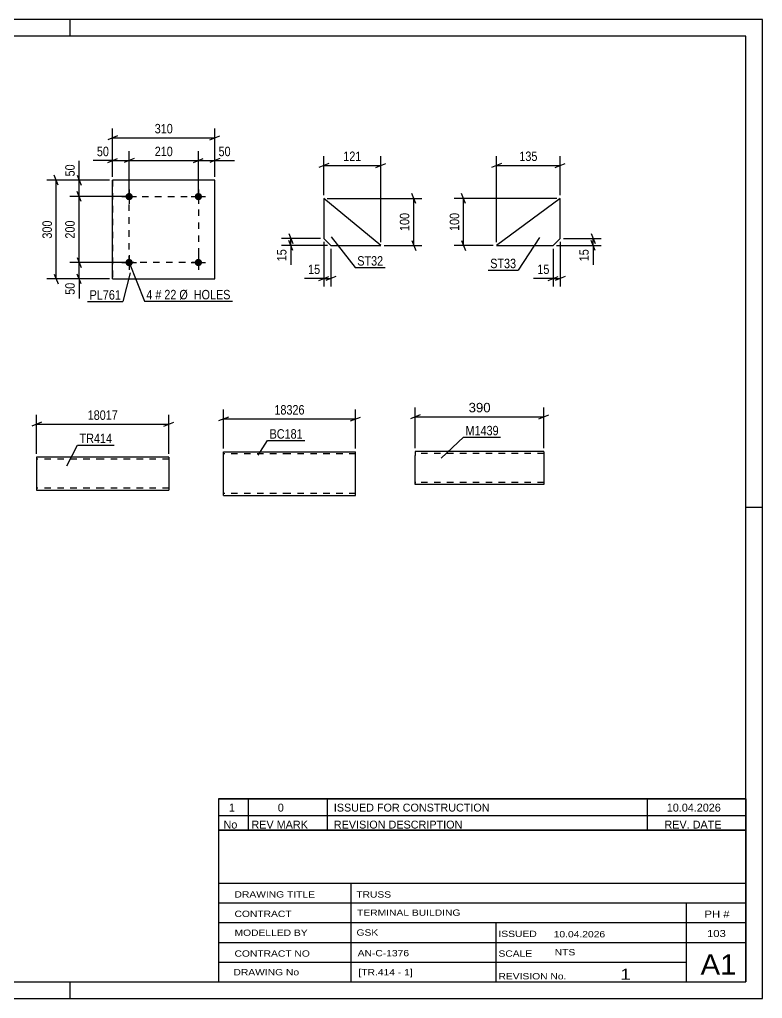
# Model space of a CAD drawing. Header units: millimetres. Extents: x 0 to 3371, y 0 to 1899.
# Drawn here: x 194.7 to 420, y 0 to 297 of the extents above; entities that cross this region are included whole.
import ezdxf

# ---------------------------------------------------------------- set-up
doc = ezdxf.new("R2010")
doc.units = ezdxf.units.MM
doc.linetypes.add('DXK_LINE_DOT2', pattern=[3.9198, 1.9599, -1.9599])
doc.styles.add('Arial', font='ARIAL.TTF', dxfattribs={"height": 0.2})
doc.styles.add('Arial Narrow', font='ARIALN.TTF', dxfattribs={"height": 0.2})

# ---------------------------------------------------------------- blocks, each defined once
blk = doc.blocks.new('Unknown-203762038-1135')
at = {"color": 5, "linetype": 'Continuous'}
for p, q in [((420, 297), (0, 297)), ((210, 292), (210, 297)), ((420, 0), (420, 297)), ((415, 292), (5, 292)), ((415, 5), (415, 292)), ((420, 149), (415, 149)), ((5, 5), (415, 5)), ((210, 0), (210, 5)), ((0, 0), (420, 0))]:
    blk.add_line(p, q, dxfattribs=at)
blk = doc.blocks.new('Part-203762038-2266 - 2250')
at = {"color": 2, "linetype": 'Continuous'}
for p, q in [((286.97, 242.73), (286.97, 230.59)), ((304.25, 228.45), (286.97, 242.73)), ((286.97, 230.59), (289.12, 228.45)), ((289.12, 228.45), (304.25, 228.45))]:
    blk.add_line(p, q, dxfattribs=at)
blk = doc.blocks.new('Part-203762038-2363 - 2347')
at = {"color": 2, "linetype": 'Continuous'}
for p, q in [((199.86, 164.21), (199.86, 154.21)), ((219.86, 164.21), (199.86, 164.21)), ((239.96, 164.21), (219.96, 164.21)), ((239.96, 164.21), (239.96, 154.21)), ((199.86, 154.21), (219.86, 154.21)), ((219.96, 154.21), (239.96, 154.21))]:
    blk.add_line(p, q, dxfattribs=at)
at = {"color": 7, "linetype": 'DXK_LINE_DOT2'}
for p, q in [((199.86, 163.86), (199.86, 154.86)), ((219.86, 163.61), (199.86, 163.61)), ((239.96, 163.61), (219.96, 163.61)), ((239.96, 163.86), (239.96, 154.86)), ((219.86, 154.81), (199.86, 154.81)), ((239.96, 154.81), (219.96, 154.81)), ((199.86, 154.3), (199.86, 154.21)), ((239.96, 154.21), (239.96, 154.3))]:
    blk.add_line(p, q, dxfattribs=at)
blk = doc.blocks.new('Part-203762038-1434 - 1417')
at = {"color": 2, "linetype": 'Continuous'}
for p, q in [((256.5, 152.61), (256.5, 165.81)), ((256.5, 165.81), (276.5, 165.81)), ((276.6, 165.81), (296.6, 165.81)), ((296.6, 152.61), (296.6, 165.81)), ((256.5, 152.61), (276.5, 152.61)), ((276.6, 152.61), (296.6, 152.61))]:
    blk.add_line(p, q, dxfattribs=at)
at = {"color": 7, "linetype": 'DXK_LINE_DOT2'}
for p, q in [((276.5, 165.21), (256.5, 165.21)), ((296.6, 165.21), (276.6, 165.21)), ((276.5, 153.21), (256.5, 153.21)), ((256.5, 152.7), (256.5, 152.61)), ((296.6, 153.21), (276.6, 153.21)), ((296.6, 152.61), (296.6, 152.7))]:
    blk.add_line(p, q, dxfattribs=at)
blk = doc.blocks.new('Part-203762038-2194 - 2178')
at = {"color": 2, "linetype": 'Continuous'}
for p, q in [((358.65, 242.74), (339.37, 228.46)), ((358.65, 230.6), (358.65, 242.74)), ((356.51, 228.46), (358.65, 230.6)), ((339.37, 228.46), (356.51, 228.46))]:
    blk.add_line(p, q, dxfattribs=at)
blk = doc.blocks.new('Part-203762038-1762 - 1746')
at = {"color": 2, "linetype": 'Continuous'}
for p, q in [((222.91, 218.29), (222.91, 248.29)), ((222.91, 248.29), (222.91, 248.29)), ((253.91, 248.29), (222.91, 248.29)), ((253.91, 218.29), (253.91, 248.29)), ((222.91, 218.29), (222.91, 218.29)), ((222.91, 218.29), (253.91, 218.29))]:
    blk.add_line(p, q, dxfattribs=at)
at = {"color": 7, "linetype": 'DXK_LINE_DOT2'}
for p, q in [((222.91, 248.29), (222.91, 218.29)), ((222.91, 248.29), (222.91, 248.29)), ((253.91, 218.29), (253.91, 248.29)), ((222.91, 218.29), (222.91, 218.29))]:
    blk.add_line(p, q, dxfattribs=at)
blk = doc.blocks.new('Bolt-203762038-1795 - 1746')
at = {"linetype": 'Continuous'}
for points in [[(226.81, 223.29), (226.84, 223.52), (226.91, 223.73), (227.02, 223.93), (227.18, 224.1), (227.36, 224.24), (227.57, 224.33), (227.8, 224.38), (228.03, 224.38), (228.25, 224.33), (228.46, 224.24), (228.65, 224.1), (228.8, 223.93), (228.92, 223.73), (228.99, 223.52), (229.01, 223.29), (228.99, 223.06), (228.92, 222.84), (228.8, 222.64), (228.65, 222.47), (228.46, 222.33), (228.25, 222.24), (228.03, 222.19), (227.8, 222.19), (227.57, 222.24), (227.36, 222.33), (227.18, 222.47), (227.02, 222.64), (226.91, 222.84), (226.84, 223.06)], [(247.81, 223.29), (247.84, 223.52), (247.91, 223.73), (248.02, 223.93), (248.18, 224.1), (248.36, 224.24), (248.57, 224.33), (248.8, 224.38), (249.03, 224.38), (249.25, 224.33), (249.46, 224.24), (249.65, 224.1), (249.8, 223.93), (249.92, 223.73), (249.99, 223.52), (250.01, 223.29), (249.99, 223.06), (249.92, 222.84), (249.8, 222.64), (249.65, 222.47), (249.46, 222.33), (249.25, 222.24), (249.03, 222.19), (248.8, 222.19), (248.57, 222.24), (248.36, 222.33), (248.18, 222.47), (248.02, 222.64), (247.91, 222.84), (247.84, 223.06)]]:
    blk.add_hatch(color=1, dxfattribs=at).paths.add_polyline_path(points)
at = {"color": 1, "linetype": 'Continuous'}
for p, q in [((225.71, 223.29), (230.11, 223.29)), ((227.91, 225.49), (227.91, 221.09)), ((246.71, 223.29), (251.11, 223.29)), ((248.91, 225.49), (248.91, 221.09))]:
    blk.add_line(p, q, dxfattribs=at)
blk = doc.blocks.new('Bolt-203762038-1800 - 1746')
at = {"linetype": 'Continuous'}
for points in [[(226.81, 243.29), (226.84, 243.52), (226.91, 243.73), (227.02, 243.93), (227.18, 244.1), (227.36, 244.24), (227.57, 244.33), (227.8, 244.38), (228.03, 244.38), (228.25, 244.33), (228.46, 244.24), (228.65, 244.1), (228.8, 243.93), (228.92, 243.73), (228.99, 243.52), (229.01, 243.29), (228.99, 243.06), (228.92, 242.84), (228.8, 242.64), (228.65, 242.47), (228.46, 242.33), (228.25, 242.24), (228.03, 242.19), (227.8, 242.19), (227.57, 242.24), (227.36, 242.33), (227.18, 242.47), (227.02, 242.64), (226.91, 242.84), (226.84, 243.06)], [(247.81, 243.29), (247.84, 243.52), (247.91, 243.73), (248.02, 243.93), (248.18, 244.1), (248.36, 244.24), (248.57, 244.33), (248.8, 244.38), (249.03, 244.38), (249.25, 244.33), (249.46, 244.24), (249.65, 244.1), (249.8, 243.93), (249.92, 243.73), (249.99, 243.52), (250.01, 243.29), (249.99, 243.06), (249.92, 242.84), (249.8, 242.64), (249.65, 242.47), (249.46, 242.33), (249.25, 242.24), (249.03, 242.19), (248.8, 242.19), (248.57, 242.24), (248.36, 242.33), (248.18, 242.47), (248.02, 242.64), (247.91, 242.84), (247.84, 243.06)]]:
    blk.add_hatch(color=1, dxfattribs=at).paths.add_polyline_path(points)
at = {"color": 1, "linetype": 'Continuous'}
for p, q in [((227.91, 245.49), (227.91, 241.09)), ((248.91, 245.49), (248.91, 241.09)), ((225.71, 243.29), (230.11, 243.29)), ((246.71, 243.29), (251.11, 243.29))]:
    blk.add_line(p, q, dxfattribs=at)
blk = doc.blocks.new('Part-203762038-1404 - 1388')
at = {"color": 2, "linetype": 'Continuous'}
for p, q in [((314.71, 165.96), (314.71, 164.76)), ((353.71, 165.96), (314.71, 165.96)), ((314.71, 156.7), (314.71, 164.76)), ((353.71, 165.87), (353.71, 165.96)), ((353.71, 165.87), (353.71, 164.76)), ((353.71, 164.76), (353.71, 155.96)), ((314.71, 156.05), (314.71, 156.7)), ((314.71, 155.96), (314.71, 156.05)), ((353.71, 155.96), (314.71, 155.96))]:
    blk.add_line(p, q, dxfattribs=at)
at = {"color": 7, "linetype": 'DXK_LINE_DOT2'}
for p, q in [((353.71, 165.36), (314.71, 165.36)), ((353.71, 165.61), (353.71, 164.76)), ((314.71, 156.7), (314.71, 156.31)), ((314.71, 156.56), (314.71, 156.6)), ((353.71, 156.56), (314.71, 156.56)), ((314.71, 155.96), (314.71, 155.96)), ((353.71, 156.6), (353.71, 156.7)), ((353.71, 156.56), (353.71, 156.6)), ((353.71, 156.56), (353.71, 156.6))]:
    blk.add_line(p, q, dxfattribs=at)
blk = doc.blocks.new('Rectangle-203762038-1909 - 1746')
at = {"color": 1, "linetype": 'DXK_LINE_DOT2'}
blk.add_lwpolyline([(227.91, 243.29), (248.91, 243.29), (248.91, 223.29), (227.91, 223.29), (227.91, 243.29)], close=True, dxfattribs=at)
blk = doc.blocks.new('StraightDimension-203762038-2292 - 2250')
at = {"color": 7, "linetype": 'Continuous'}
for p, q in [((286.97, 243.73), (286.97, 255.58)), ((304.25, 229.45), (304.25, 255.58)), ((288.47, 253.33), (285.47, 252.13)), ((286.97, 252.73), (304.25, 252.73)), ((302.75, 252.13), (305.75, 253.33))]:
    blk.add_line(p, q, dxfattribs=at)
at = {"color": 0}
blk.add_wipeout([(298.95, 253.48), (298.95, 257.68), (292.27, 257.68), (292.27, 253.48)], dxfattribs=at)
at = {"color": 3, "style": 'Arial Narrow'}
blk.add_text('121', height=2.863, dxfattribs=at).set_placement((292.87, 254.08))
blk = doc.blocks.new('StraightDimension-203762038-2268 - 2250')
at = {"color": 7, "linetype": 'Continuous'}
for p, q in [((314.85, 241.23), (313.65, 244.23)), ((287.97, 242.73), (316.65, 242.73)), ((314.25, 228.45), (314.25, 242.73)), ((313.65, 229.95), (314.85, 226.95)), ((305.25, 228.45), (316.65, 228.45))]:
    blk.add_line(p, q, dxfattribs=at)
at = {"color": 0}
blk.add_wipeout([(313.5, 238.93), (309.3, 238.93), (309.3, 232.25), (313.5, 232.25)], dxfattribs=at)
at = {"color": 3, "style": 'Arial Narrow'}
blk.add_text('100', height=2.863, rotation=90.0002, dxfattribs=at).set_placement((312.9, 232.85))
blk = doc.blocks.new('StraightDimension-203762038-2302 - 2250')
at = {"color": 7, "linetype": 'Continuous'}
for p, q in [((286.97, 229.59), (286.97, 216.05)), ((289.12, 227.45), (289.12, 216.05)), ((285.47, 217.85), (288.47, 219.05)), ((286.97, 218.45), (289.12, 218.45)), ((290.62, 219.05), (287.62, 217.85))]:
    blk.add_line(p, q, dxfattribs=at)
at = {"color": 0}
blk.add_wipeout([(286.45, 219.2), (286.45, 223.4), (281.59, 223.4), (281.59, 219.2)], dxfattribs=at)
at = {"color": 7, "linetype": 'Continuous'}
blk.add_line((286.97, 218.45), (281.07, 218.45), dxfattribs=at)
blk.add_line((286.97, 218.45), (281.07, 218.45), dxfattribs=at)
at = {"color": 3, "style": 'Arial Narrow'}
blk.add_text('15', height=2.863, dxfattribs=at).set_placement((282.19, 219.8))
blk = doc.blocks.new('StraightDimension-203762038-2280 - 2250')
at = {"color": 7, "linetype": 'Continuous'}
for p, q in [((276.37, 232.09), (277.57, 229.09)), ((285.97, 230.59), (274.12, 230.59)), ((277.57, 226.95), (276.37, 229.95)), ((276.97, 228.45), (276.97, 230.59)), ((288.12, 228.45), (274.12, 228.45))]:
    blk.add_line(p, q, dxfattribs=at)
at = {"color": 0}
blk.add_wipeout([(276.22, 227.92), (272.02, 227.92), (272.02, 223.07), (276.22, 223.07)], dxfattribs=at)
at = {"color": 7, "linetype": 'Continuous'}
blk.add_line((276.97, 228.45), (276.97, 222.54), dxfattribs=at)
blk.add_line((276.97, 228.45), (276.97, 222.54), dxfattribs=at)
at = {"color": 3, "style": 'Arial Narrow'}
blk.add_text('15', height=2.863, rotation=90.0002, dxfattribs=at).set_placement((275.62, 223.67))
blk = doc.blocks.new('StraightDimension-203762038-2376 - 2347')
at = {"color": 7, "linetype": 'Continuous'}
for p, q in [((199.86, 165.21), (199.86, 177.06)), ((239.96, 165.21), (239.96, 177.06)), ((201.36, 174.81), (198.36, 173.61)), ((199.86, 174.21), (239.96, 174.21)), ((238.46, 173.61), (241.46, 174.81))]:
    blk.add_line(p, q, dxfattribs=at)
at = {"color": 0}
blk.add_wipeout([(225.08, 174.96), (225.08, 179.16), (214.74, 179.16), (214.74, 174.96)], dxfattribs=at)
at = {"color": 3, "style": 'Arial Narrow'}
blk.add_text('18017', height=2.863, dxfattribs=at).set_placement((215.34, 175.56))
blk = doc.blocks.new('StraightDimension-203762038-1442 - 1417')
at = {"color": 7, "linetype": 'Continuous'}
for p, q in [((256.5, 166.81), (256.5, 178.66)), ((296.6, 166.81), (296.6, 178.66)), ((258, 176.41), (255, 175.21)), ((256.5, 175.81), (296.6, 175.81)), ((295.1, 175.21), (298.1, 176.41))]:
    blk.add_line(p, q, dxfattribs=at)
at = {"color": 0}
blk.add_wipeout([(281.72, 176.56), (281.72, 180.76), (271.38, 180.76), (271.38, 176.56)], dxfattribs=at)
at = {"color": 3, "style": 'Arial Narrow'}
blk.add_text('18326', height=2.863, dxfattribs=at).set_placement((271.98, 177.16))
blk = doc.blocks.new('StraightDimension-203762038-2196 - 2178')
at = {"color": 7, "linetype": 'Continuous'}
for p, q in [((368.05, 232.1), (369.25, 229.1)), ((359.65, 230.6), (371.05, 230.6)), ((369.25, 226.96), (368.05, 229.96)), ((368.65, 228.46), (368.65, 230.6)), ((357.51, 228.46), (371.05, 228.46))]:
    blk.add_line(p, q, dxfattribs=at)
at = {"color": 0}
blk.add_wipeout([(367.9, 227.93), (363.7, 227.93), (363.7, 223.07), (367.9, 223.07)], dxfattribs=at)
at = {"color": 7, "linetype": 'Continuous'}
blk.add_line((368.65, 228.46), (368.65, 222.55), dxfattribs=at)
blk.add_line((368.65, 228.46), (368.65, 222.55), dxfattribs=at)
at = {"color": 3, "style": 'Arial Narrow'}
blk.add_text('15', height=2.863, rotation=90.0002, dxfattribs=at).set_placement((367.3, 223.67))
blk = doc.blocks.new('StraightDimension-203762038-2209 - 2178')
at = {"color": 7, "linetype": 'Continuous'}
for p, q in [((329.97, 241.24), (328.77, 244.24)), ((357.65, 242.74), (326.52, 242.74)), ((329.37, 228.45), (329.37, 242.74)), ((328.77, 229.95), (329.97, 226.95)), ((338.37, 228.45), (326.52, 228.45))]:
    blk.add_line(p, q, dxfattribs=at)
at = {"color": 0}
blk.add_wipeout([(328.62, 238.94), (324.42, 238.94), (324.42, 232.26), (328.62, 232.26)], dxfattribs=at)
at = {"color": 3, "style": 'Arial Narrow'}
blk.add_text('100', height=2.863, rotation=90.0002, dxfattribs=at).set_placement((328.02, 232.86))
blk = doc.blocks.new('StraightDimension-203762038-2221 - 2178')
at = {"color": 7, "linetype": 'Continuous'}
for p, q in [((358.65, 229.6), (358.65, 216.06)), ((356.51, 227.46), (356.51, 216.06)), ((355.01, 217.86), (358.01, 219.06)), ((356.51, 218.46), (358.65, 218.46)), ((360.15, 219.06), (357.15, 217.86))]:
    blk.add_line(p, q, dxfattribs=at)
at = {"color": 0}
blk.add_wipeout([(355.98, 219.21), (355.98, 223.41), (351.13, 223.41), (351.13, 219.21)], dxfattribs=at)
at = {"color": 7, "linetype": 'Continuous'}
blk.add_line((356.51, 218.46), (350.6, 218.46), dxfattribs=at)
blk.add_line((356.51, 218.46), (350.6, 218.46), dxfattribs=at)
at = {"color": 3, "style": 'Arial Narrow'}
blk.add_text('15', height=2.863, dxfattribs=at).set_placement((351.73, 219.81))
blk = doc.blocks.new('StraightDimension-203762038-2235 - 2178')
at = {"color": 7, "linetype": 'Continuous'}
for p, q in [((339.37, 229.45), (339.37, 255.59)), ((358.65, 243.74), (358.65, 255.59)), ((340.87, 253.34), (337.87, 252.14)), ((339.37, 252.74), (358.65, 252.74)), ((357.15, 252.14), (360.15, 253.34))]:
    blk.add_line(p, q, dxfattribs=at)
at = {"color": 0}
blk.add_wipeout([(352.35, 253.49), (352.35, 257.69), (345.67, 257.69), (345.67, 253.49)], dxfattribs=at)
at = {"color": 3, "style": 'Arial Narrow'}
blk.add_text('135', height=2.863, dxfattribs=at).set_placement((346.27, 254.09))
blk = doc.blocks.new('StraightDimension-203762038-1813 - 1746')
at = {"color": 7, "linetype": 'Continuous'}
for p, q in [((248.91, 244.29), (248.91, 257.06)), ((253.91, 249.29), (253.91, 257.06)), ((247.41, 253.61), (250.41, 254.81)), ((248.91, 254.21), (253.91, 254.21)), ((255.41, 254.81), (252.41, 253.61))]:
    blk.add_line(p, q, dxfattribs=at)
at = {"color": 0}
blk.add_wipeout([(259.29, 254.96), (259.29, 259.16), (254.44, 259.16), (254.44, 254.96)], dxfattribs=at)
at = {"color": 7, "linetype": 'Continuous'}
blk.add_line((253.91, 254.21), (259.82, 254.21), dxfattribs=at)
blk.add_line((253.91, 254.21), (259.82, 254.21), dxfattribs=at)
at = {"color": 3, "style": 'Arial Narrow'}
blk.add_text('50', height=2.863, dxfattribs=at).set_placement((255.04, 255.56))
blk = doc.blocks.new('StraightDimension-203762038-1802 - 1746')
at = {"color": 7, "linetype": 'Continuous'}
for p, q in [((224.41, 261.72), (221.41, 260.52)), ((222.91, 249.29), (222.91, 263.97)), ((252.41, 260.52), (255.41, 261.72)), ((253.91, 249.29), (253.91, 263.97)), ((222.91, 261.12), (253.91, 261.12))]:
    blk.add_line(p, q, dxfattribs=at)
at = {"color": 0}
blk.add_wipeout([(241.76, 261.87), (241.76, 266.07), (235.07, 266.07), (235.07, 261.87)], dxfattribs=at)
at = {"color": 3, "style": 'Arial Narrow'}
blk.add_text('310', height=2.863, dxfattribs=at).set_placement((235.67, 262.47))
blk = doc.blocks.new('StraightDimension-203762038-1826 - 1746')
at = {"color": 7, "linetype": 'Continuous'}
for p, q in [((227.91, 244.29), (227.91, 257.06)), ((248.91, 244.29), (248.91, 257.06)), ((229.41, 254.81), (226.41, 253.61)), ((227.91, 254.21), (248.91, 254.21)), ((247.41, 253.61), (250.41, 254.81))]:
    blk.add_line(p, q, dxfattribs=at)
at = {"color": 0}
blk.add_wipeout([(241.76, 254.96), (241.76, 259.16), (235.07, 259.16), (235.07, 254.96)], dxfattribs=at)
at = {"color": 3, "style": 'Arial Narrow'}
blk.add_text('210', height=2.863, dxfattribs=at).set_placement((235.67, 255.56))
blk = doc.blocks.new('StraightDimension-203762038-1842 - 1746')
at = {"color": 7, "linetype": 'Continuous'}
for p, q in [((222.91, 249.29), (222.91, 257.06)), ((227.91, 244.29), (227.91, 257.06)), ((221.41, 253.61), (224.41, 254.81)), ((222.91, 254.21), (227.91, 254.21)), ((229.41, 254.81), (226.41, 253.61))]:
    blk.add_line(p, q, dxfattribs=at)
at = {"color": 0}
blk.add_wipeout([(222.39, 254.96), (222.39, 259.16), (217.53, 259.16), (217.53, 254.96)], dxfattribs=at)
at = {"color": 7, "linetype": 'Continuous'}
blk.add_line((222.91, 254.21), (217.01, 254.21), dxfattribs=at)
blk.add_line((222.91, 254.21), (217.01, 254.21), dxfattribs=at)
at = {"color": 3, "style": 'Arial Narrow'}
blk.add_text('50', height=2.863, dxfattribs=at).set_placement((218.13, 255.56))
blk = doc.blocks.new('StraightDimension-203762038-1856 - 1746')
at = {"color": 7, "linetype": 'Continuous'}
for p, q in [((206.42, 246.79), (205.22, 249.79)), ((221.91, 248.29), (202.97, 248.29)), ((205.82, 218.29), (205.82, 248.29)), ((205.22, 219.79), (206.42, 216.79)), ((221.91, 218.29), (202.97, 218.29))]:
    blk.add_line(p, q, dxfattribs=at)
at = {"color": 0}
blk.add_wipeout([(205.07, 236.63), (200.87, 236.63), (200.87, 229.94), (205.07, 229.94)], dxfattribs=at)
at = {"color": 3, "style": 'Arial Narrow'}
blk.add_text('300', height=2.863, rotation=90.0002, dxfattribs=at).set_placement((204.47, 230.54))
blk = doc.blocks.new('StraightDimension-203762038-1867 - 1746')
at = {"color": 7, "linetype": 'Continuous'}
for p, q in [((212.15, 249.79), (213.35, 246.79)), ((221.91, 248.29), (209.9, 248.29)), ((212.75, 243.29), (212.75, 248.29)), ((213.35, 241.79), (212.15, 244.79)), ((226.91, 243.29), (209.9, 243.29))]:
    blk.add_line(p, q, dxfattribs=at)
at = {"color": 0}
blk.add_wipeout([(212, 253.67), (207.8, 253.67), (207.8, 248.81), (212, 248.81)], dxfattribs=at)
at = {"color": 7, "linetype": 'Continuous'}
blk.add_line((212.75, 248.29), (212.75, 254.19), dxfattribs=at)
blk.add_line((212.75, 248.29), (212.75, 254.19), dxfattribs=at)
at = {"color": 3, "style": 'Arial Narrow'}
blk.add_text('50', height=2.863, rotation=90.0002, dxfattribs=at).set_placement((211.4, 249.41))
blk = doc.blocks.new('StraightDimension-203762038-1880 - 1746')
at = {"color": 7, "linetype": 'Continuous'}
for p, q in [((213.35, 241.79), (212.15, 244.79)), ((226.91, 243.29), (209.9, 243.29)), ((212.75, 223.29), (212.75, 243.29)), ((226.91, 223.29), (209.9, 223.29)), ((212.15, 224.79), (213.35, 221.79))]:
    blk.add_line(p, q, dxfattribs=at)
at = {"color": 0}
blk.add_wipeout([(212, 236.63), (207.8, 236.63), (207.8, 229.95), (212, 229.95)], dxfattribs=at)
at = {"color": 3, "style": 'Arial Narrow'}
blk.add_text('200', height=2.863, rotation=90.0002, dxfattribs=at).set_placement((211.4, 230.55))
blk = doc.blocks.new('StraightDimension-203762038-1896 - 1746')
at = {"color": 7, "linetype": 'Continuous'}
for p, q in [((226.91, 223.29), (209.9, 223.29)), ((212.15, 224.79), (213.35, 221.79)), ((212.75, 218.29), (212.75, 223.29)), ((213.35, 216.79), (212.15, 219.79)), ((221.91, 218.29), (209.9, 218.29))]:
    blk.add_line(p, q, dxfattribs=at)
at = {"color": 0}
blk.add_wipeout([(212, 217.76), (207.8, 217.76), (207.8, 212.9), (212, 212.9)], dxfattribs=at)
at = {"color": 7, "linetype": 'Continuous'}
blk.add_line((212.75, 218.29), (212.75, 212.38), dxfattribs=at)
blk.add_line((212.75, 218.29), (212.75, 212.38), dxfattribs=at)
at = {"color": 3, "style": 'Arial Narrow'}
blk.add_text('50', height=2.863, rotation=90.0002, dxfattribs=at).set_placement((211.4, 213.5))
blk = doc.blocks.new('StraightDimension-203762038-10846 - 1388')
at = {"color": 7, "linetype": 'Continuous'}
for p, q in [((314.71, 166.96), (314.71, 179.34)), ((353.71, 166.96), (353.71, 179.34)), ((316.21, 177.09), (313.21, 175.89)), ((314.71, 176.49), (353.71, 176.49)), ((352.21, 175.89), (355.21, 177.09))]:
    blk.add_line(p, q, dxfattribs=at)
at = {"color": 0}
blk.add_wipeout([(338.15, 177.24), (338.15, 181.44), (330.28, 181.44), (330.28, 177.24)], dxfattribs=at)
at = {"color": 3, "style": 'Arial'}
blk.add_text('390', height=2.865, dxfattribs=at).set_placement((330.88, 177.84))
blk = doc.blocks.new('Unknown-203762038-10873')
at = {"color": 7, "linetype": 'Continuous'}
for p, q in [((255, 51.05), (255, 5)), ((255, 51.05), (415, 51.05)), ((415, 51), (415, 5)), ((255, 35), (415, 35)), ((295.14, 35), (295.14, 5)), ((255, 29), (415, 29)), ((397, 5.05), (397, 29.05)), ((255, 23), (415, 23)), ((339.14, 23), (339.14, 5)), ((255, 17), (415, 17)), ((255, 11), (397, 11)), ((255, 5), (415, 5))]:
    blk.add_line(p, q, dxfattribs=at)
at = {"color": 7, "style": 'Arial Narrow'}
for s, height, width, p in [('DRAWING TITLE', 1.9089, 1.425378, (259.88, 30.61)), ('TRUSS ', 1.909, 1.425378, (296.81, 30.59)), ('TERMINAL BUILDING', 1.9089, 1.425378, (297.06, 25.07)), ('CONTRACT', 1.909, 1.425378, (259.88, 24.71)), ('MODELLED BY', 1.9089, 1.425378, (259.88, 18.98)), ('GSK', 1.909, 1.425378, (296.88, 19.04)), ('ISSUED', 1.909, 1.425378, (339.94, 18.64)), ('10.04.2026', 1.909, 1.425378, (356.69, 18.52)), ('CONTRACT NO', 1.9089, 1.425378, (259.88, 12.66)), ('AN-C-1376', 1.909, 1.425378, (297.23, 12.78)), ('SCALE', 1.909, 1.425378, (339.94, 12.65)), ('A1', 6.204, 1.25, (401.24, 7.2)), ('DRAWING No', 1.909, 1.425378, (259.56, 7)), ('[TR.414 - 1]', 1.9089, 1.425378, (297.46, 6.99)), ('1', 3.34, 1.5, (376.91, 5.68)), ('REVISION No.', 1.9089, 1.425378, (339.94, 5.77))]:
    blk.add_text(s, height=height, dxfattribs=dict(at, width=width)).set_placement(p)
at = {"color": 7, "linetype": 'Continuous', "style": 'Arial Narrow'}
for s, height, width, p in [('PH #', 2.1, 1.42538, (402.4, 24.55)), ('103', 2.1, 1.42538, (403.19, 18.65)), ('NTS', 1.909, 1.425378, (357, 13.05))]:
    blk.add_text(s, height=height, dxfattribs=dict(at, width=width)).set_placement(p)
blk = doc.blocks.new('Unknown-203762038-10874')
at = {"color": 7, "linetype": 'Continuous'}
for p, q in [((255, 60.55), (415, 60.55)), ((415, 60.55), (255, 60.55)), ((255, 60.55), (255, 55.55)), ((264, 60.55), (264, 55.55)), ((288, 60.55), (288, 55.55)), ((385, 60.55), (385, 55.55)), ((415, 60.55), (415, 55.55)), ((255, 55.55), (415, 55.55)), ((255, 55.55), (255, 51.05)), ((255, 55.55), (415, 55.55)), ((264, 55.55), (264, 51.05)), ((288, 55.55), (288, 51.05)), ((385, 55.55), (385, 51.05)), ((415, 55.55), (415, 51.05)), ((415, 51.05), (255, 51.05))]:
    blk.add_line(p, q, dxfattribs=at)
at = {"color": 7, "linetype": 'Continuous', "style": 'Arial Narrow'}
for s, height, width, p in [('1', 2.39, 1.196471, (258.16, 56.7)), ('0', 2.39, 1.196471, (273, 56.7)), ('ISSUED FOR CONSTRUCTION', 2.3861, 1.196471, (290, 56.7)), ('10.04.2026', 2.386, 1.196471, (391, 56.7)), ('No', 2.386, 1.2, (256.54, 51.55)), ('REV MARK', 2.386, 1.2, (265, 51.55)), ('REVISION DESCRIPTION', 2.3861, 1.2, (290, 51.55)), ('REV. DATE', 2.386, 1.2, (390.28, 51.55))]:
    blk.add_text(s, height=height, dxfattribs=dict(at, width=width)).set_placement(p)
blk = doc.blocks.new('Mark-203762038-2262 - 2250')
at = {"color": 0}
blk.add_wipeout([(304.97, 222.35), (304.97, 225.35), (297.11, 225.35), (297.11, 222.35)], dxfattribs=at)
blk.add_wipeout([(304.97, 222.35), (304.97, 225.35), (297.11, 225.35), (297.11, 222.35)], dxfattribs=at)
at = {"color": 30, "linetype": 'Continuous'}
for p, q in [((289.15, 231.08), (296.51, 221.75)), ((296.51, 221.75), (305.57, 221.75))]:
    blk.add_line(p, q, dxfattribs=at)
at = {"color": 3, "style": 'Arial Narrow'}
blk.add_text('ST32', height=2.863, dxfattribs=at).set_placement((297.11, 222.35))
blk = doc.blocks.new('Mark-203762038-2359 - 2347')
at = {"color": 0}
blk.add_wipeout([(222.74, 168.51), (222.74, 171.51), (212.88, 171.51), (212.88, 168.51)], dxfattribs=at)
blk.add_wipeout([(222.74, 168.51), (222.74, 171.51), (212.88, 171.51), (212.88, 168.51)], dxfattribs=at)
at = {"color": 30, "linetype": 'Continuous'}
for p, q in [((208.99, 161.62), (212.28, 167.91)), ((212.28, 167.91), (223.34, 167.91))]:
    blk.add_line(p, q, dxfattribs=at)
at = {"color": 3, "style": 'Arial Narrow'}
blk.add_text('TR414', height=2.863, dxfattribs=at).set_placement((212.88, 168.51))
blk = doc.blocks.new('Mark-203762038-1430 - 1417')
at = {"color": 0}
blk.add_wipeout([(280.56, 169.85), (280.56, 172.85), (270.51, 172.85), (270.51, 169.85)], dxfattribs=at)
blk.add_wipeout([(280.56, 169.85), (280.56, 172.85), (270.51, 172.85), (270.51, 169.85)], dxfattribs=at)
at = {"color": 30, "linetype": 'Continuous'}
for p, q in [((267.09, 164.81), (269.91, 169.25)), ((269.91, 169.25), (281.16, 169.25))]:
    blk.add_line(p, q, dxfattribs=at)
at = {"color": 3, "style": 'Arial Narrow'}
blk.add_text('BC181', height=2.863, dxfattribs=at).set_placement((270.51, 169.85))
blk = doc.blocks.new('Mark-203762038-2190 - 2178')
at = {"color": 0}
blk.add_wipeout([(345.29, 221.58), (345.29, 224.58), (337.43, 224.58), (337.43, 221.58)], dxfattribs=at)
blk.add_wipeout([(345.29, 221.58), (345.29, 224.58), (337.43, 224.58), (337.43, 221.58)], dxfattribs=at)
at = {"color": 30, "linetype": 'Continuous'}
for p in [(352.38, 230.83), (336.83, 220.98)]:
    blk.add_line(p, (345.89, 220.98), dxfattribs=at)
at = {"color": 3, "style": 'Arial Narrow'}
blk.add_text('ST33', height=2.863, dxfattribs=at).set_placement((337.43, 221.58))
blk = doc.blocks.new('Mark-203762038-1758 - 1746')
at = {"color": 0}
blk.add_wipeout([(225.42, 212.03), (225.42, 215.03), (215.92, 215.03), (215.92, 212.03)], dxfattribs=at)
blk.add_wipeout([(225.42, 212.03), (225.42, 215.03), (215.92, 215.03), (215.92, 212.03)], dxfattribs=at)
at = {"color": 30, "linetype": 'Continuous'}
for p in [(228.23, 220.18), (215.32, 211.43)]:
    blk.add_line(p, (226.02, 211.43), dxfattribs=at)
at = {"color": 3, "style": 'Arial Narrow'}
blk.add_text('PL761', height=2.863, dxfattribs=at).set_placement((215.92, 212.03))
blk = doc.blocks.new('MarkSet-203762038-1956 - 1746')
at = {"color": 0}
blk.add_wipeout([(234.96, 212.11), (234.96, 215.11), (233.13, 215.11), (233.13, 212.11)], dxfattribs=at)
blk.add_wipeout([(234.96, 212.11), (234.96, 215.11), (233.13, 215.11), (233.13, 212.11)], dxfattribs=at)
at = {"color": 7, "linetype": 'Continuous'}
blk.add_line((227.91, 223.29), (232.53, 211.51), dxfattribs=at)
at = {"color": 0}
blk.add_wipeout([(237.69, 212.11), (237.69, 215.11), (235.86, 215.11), (235.86, 212.11)], dxfattribs=at)
blk.add_wipeout([(237.69, 212.11), (237.69, 215.11), (235.86, 215.11), (235.86, 212.11)], dxfattribs=at)
at = {"color": 3, "style": 'Arial Narrow'}
blk.add_text('4', height=2.86, dxfattribs=at).set_placement((233.13, 212.11))
at = {"color": 0}
blk.add_wipeout([(242.24, 212.11), (242.24, 215.11), (238.59, 215.11), (238.59, 212.11)], dxfattribs=at)
blk.add_wipeout([(242.24, 212.11), (242.24, 215.11), (238.59, 215.11), (238.59, 212.11)], dxfattribs=at)
at = {"color": 3, "style": 'Arial Narrow'}
blk.add_text('#', height=2.86, dxfattribs=at).set_placement((235.86, 212.11))
at = {"color": 0}
blk.add_wipeout([(258.67, 212.11), (258.67, 215.11), (243.14, 215.11), (243.14, 212.11)], dxfattribs=at)
blk.add_wipeout([(258.67, 212.11), (258.67, 215.11), (243.14, 215.11), (243.14, 212.11)], dxfattribs=at)
at = {"color": 7, "linetype": 'Continuous'}
blk.add_line((232.53, 211.51), (259.27, 211.51), dxfattribs=at)
at = {"color": 3, "style": 'Arial Narrow'}
for s, p in [('22', (238.59, 212.11)), ('Ø  HOLES', (243.14, 212.11))]:
    blk.add_text(s, height=2.863, dxfattribs=at).set_placement(p)
blk = doc.blocks.new('Mark-203762038-1400 - 1388')
at = {"color": 0}
blk.add_wipeout([(340, 170.86), (340, 173.86), (329.95, 173.86), (329.95, 170.86)], dxfattribs=at)
blk.add_wipeout([(340, 170.86), (340, 173.86), (329.95, 173.86), (329.95, 170.86)], dxfattribs=at)
at = {"color": 30, "linetype": 'Continuous'}
for p, q in [((322.54, 163.93), (329.35, 170.26)), ((329.35, 170.26), (340.6, 170.26))]:
    blk.add_line(p, q, dxfattribs=at)
at = {"color": 3, "style": 'Arial Narrow'}
blk.add_text('M1439', height=2.863, dxfattribs=at).set_placement((329.95, 170.86))

msp = doc.modelspace()

# ---------------------------------------------------------------- block references
for name in ['Unknown-203762038-1135', 'Part-203762038-1762 - 1746', 'Bolt-203762038-1800 - 1746', 'Rectangle-203762038-1909 - 1746', 'Part-203762038-2266 - 2250', 'Part-203762038-2194 - 2178', 'Bolt-203762038-1795 - 1746', 'Part-203762038-2363 - 2347', 'Part-203762038-1434 - 1417', 'Part-203762038-1404 - 1388', 'Unknown-203762038-10874', 'Unknown-203762038-10873']:
    msp.add_blockref(name, (0, 0))

# ---------------------------------------------------------------- next in the draw order: block references
for name in ['StraightDimension-203762038-1813 - 1746', 'StraightDimension-203762038-2292 - 2250', 'StraightDimension-203762038-2196 - 2178', 'StraightDimension-203762038-10846 - 1388', 'StraightDimension-203762038-2376 - 2347', 'StraightDimension-203762038-1442 - 1417']:
    msp.add_blockref(name, (0, 0))

# ---------------------------------------------------------------- next in the draw order: block references
for name in ['StraightDimension-203762038-1802 - 1746', 'StraightDimension-203762038-2268 - 2250', 'StraightDimension-203762038-2209 - 2178', 'Mark-203762038-1430 - 1417', 'Mark-203762038-1400 - 1388', 'Mark-203762038-2359 - 2347']:
    msp.add_blockref(name, (0, 0))

# ---------------------------------------------------------------- next in the draw order: block references
for name in ['StraightDimension-203762038-1826 - 1746', 'StraightDimension-203762038-2302 - 2250', 'StraightDimension-203762038-2221 - 2178']:
    msp.add_blockref(name, (0, 0))

# ---------------------------------------------------------------- next in the draw order: block references
for name in ['StraightDimension-203762038-1842 - 1746', 'StraightDimension-203762038-2235 - 2178', 'StraightDimension-203762038-2280 - 2250']:
    msp.add_blockref(name, (0, 0))

# ---------------------------------------------------------------- next in the draw order: block references
for name in ['StraightDimension-203762038-1856 - 1746', 'Mark-203762038-2262 - 2250', 'Mark-203762038-2190 - 2178']:
    msp.add_blockref(name, (0, 0))

# ---------------------------------------------------------------- next in the draw order: block references
msp.add_blockref('StraightDimension-203762038-1867 - 1746', (0, 0))

# ---------------------------------------------------------------- next in the draw order: block references
msp.add_blockref('StraightDimension-203762038-1880 - 1746', (0, 0))

# ---------------------------------------------------------------- next in the draw order: block references
msp.add_blockref('StraightDimension-203762038-1896 - 1746', (0, 0))

# ---------------------------------------------------------------- next in the draw order: block references
msp.add_blockref('Mark-203762038-1758 - 1746', (0, 0))

# ---------------------------------------------------------------- next in the draw order: block references
msp.add_blockref('MarkSet-203762038-1956 - 1746', (0, 0))

doc.saveas('drawing.dxf')
